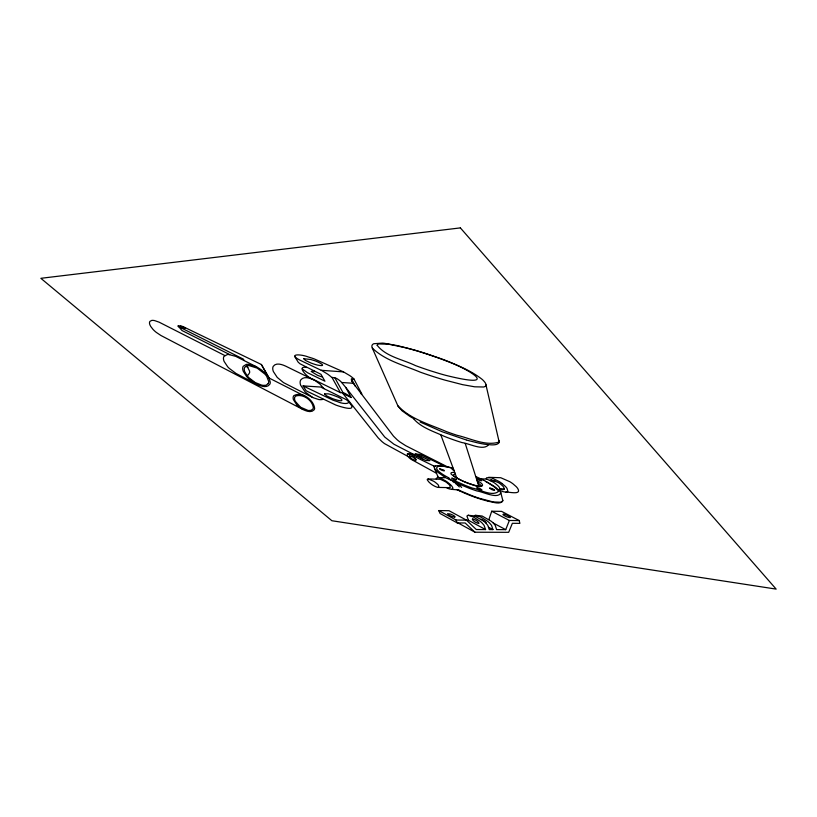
<?xml version="1.0" encoding="UTF-8"?>
<svg xmlns="http://www.w3.org/2000/svg" width="817" height="817" viewBox="0 0 817 817"><rect width="100%" height="100%" fill="white"/><g stroke="black" fill="none" stroke-linecap="round" stroke-linejoin="round"><path stroke-width="1.23" d="M499.31 441.711L498.615 443.314L496.746 444.356A30.913 11.714 27.1 0 1 491.191 444.857L485.104 444.285A75.532 29.341 27.7 0 1 478.374 443.028L468.907 440.7M452.281 469.305L452.761 469.785A3.054 1.052 27.2 0 0 453.966 470.418M491.395 479.793L498.299 482.53A11.693 4.044 26.5 0 1 500.351 483.909L502.578 485.829A11.591 4.014 26.5 0 1 503.691 487.177L504.283 489.199L502.904 489.7A5.341 1.848 26.4 0 1 500.178 489.066M488.883 519.561L491.722 511.238L501.536 511.36L519.234 520.562L519.878 523.36L512.371 523.309L508.674 532.316L474.994 532.224L458.143 522.992M474.483 515.884A5.402 1.726 26.7 0 1 475.637 515.343L482.122 516.017L491.14 521.195A17.514 5.556 26.6 0 1 493.264 523.023L495.245 525.382L496.603 529.61L505.713 529.651L509.369 520.48L519.234 520.562M409.593 455.906L413.218 457.132A5.964 2.012 28 0 1 415.884 459.471M477.005 478.721L478.221 478.854A5.515 1.9 26.7 0 1 479.528 479.293A4.381 1.511 26.7 0 1 480.621 479.783L481.795 480.672L480.651 480.641A4.882 1.685 26.8 0 1 478.394 479.804L476.985 478.895M489.792 488.137L491.14 489.271A4.892 1.685 26.5 0 0 493.448 490.139L494.642 490.18L493.448 489.271A4.054 1.389 26.5 0 0 492.355 488.76L492.13 488.678M246.908 375.422L247.285 375.32A23.581 7.782 31.3 0 0 248.286 374.901L249.604 372.654A30.801 10.151 31.4 0 0 249.542 371.03L246.918 365.904M486.003 481.489L493.182 485.696A21.722 7.394 26.7 0 1 496.593 488.117C497.522 489.475 501.597 491.742 499.248 487.238A13.378 4.606 26.6 0 0 497.451 485.288L495.459 483.644A14.052 4.841 26.6 0 0 493.039 482.03L486.677 479.048L480.805 478.854M500.831 492.804C497.931 499.595 482.878 491.65 477.005 490.986A80.056 28.534 27.2 0 1 468.968 488.168L456.907 483.235A26.348 8.742 26.8 0 0 456.325 483.296L456.08 483.327A22.141 7.353 26.8 0 0 455.467 483.439L457.745 485.298M439.883 465.986C430.008 467.753 445.653 476.301 449.054 477.955M460.41 490.629L460.247 490.639A8.17 2.717 27.2 0 1 459.144 490.537M438.463 465.619L447.369 466.803L405.732 445.714L399.87 441.936A25.47 8.916 28.1 0 1 397.093 439.709L393.498 436.155L351.994 381.529M468.182 515.272L466.997 515.925A7.649 2.42 26.8 0 0 467.11 516.63L468.519 520.347L485.574 529.569L484.062 525.311L482.02 522.941A17.943 5.627 26.8 0 0 479.885 521.103L473.339 516.987L468.182 515.272L474.646 515.946L483.644 521.134A17.811 5.607 26.8 0 1 485.778 522.972L487.8 525.331L489.26 529.579L492.937 529.6L491.528 525.351L489.526 522.992A17.668 5.576 26.7 0 0 487.402 521.164L480.856 517.059L475.657 515.353M485.574 529.569L476.291 529.528L466.415 520.123L449.033 510.707L438.739 510.574L440.077 513.505L457.265 522.921L465.159 522.982L474.994 532.224M428.21 478.925L427.322 479.303A5.699 1.869 27.5 0 0 427.434 480.11L428.833 481.948A12.337 4.054 27.4 0 0 430.59 483.511C432.009 485.043 440.802 490.149 438.453 485.247A10.815 3.534 27.6 0 0 437.401 484.083L435.441 482.438A10.744 3.513 27.6 0 0 433.694 481.254L428.21 478.925L440.312 479.293L445.173 481.55A10.539 3.482 27.4 0 1 446.909 482.724L448.85 484.358A10.58 3.493 27.4 0 1 449.881 485.512L450.249 487.647L438.351 487.422M446.501 487.606C448.41 489.23 455.457 490.782 451.995 486.34A14.798 4.882 27.4 0 0 450.545 484.716L447.828 482.428A14.726 4.861 27.4 0 0 445.398 480.774C442.957 479.804 438.678 475.862 436.278 478.292A8.007 2.665 27.4 0 0 436.431 479.14M438.739 510.574L456.06 520.041L466.415 520.123M466.63 520.327L468.519 520.347M502.006 483.48A17.525 6.056 26.5 0 0 498.921 481.407L491.62 477.874L486.799 477.7A9.528 3.319 26.5 0 0 486.329 478.956M418.641 455.151L429.916 460.645L425.79 460.502L414.525 454.998A4.453 1.511 28 0 0 411.298 453.946L407.295 453.915L407.458 455.876A9.253 3.135 27.9 0 0 408.143 456.734L408.735 457.357A12.112 4.105 27.9 0 0 411.002 459.277L436.523 473.278M454.579 517.09L452.853 516.752A7.343 2.298 27.1 0 1 451.127 516.13L450.831 516.007A5.658 1.767 27.1 0 1 449.707 515.476L447.542 513.719L449.953 513.934A7.21 2.237 27.1 0 1 452.036 514.741L453.251 515.333A3.595 1.123 27.1 0 1 454.089 515.833L455.079 516.742A2.042 0.633 27.1 0 1 454.548 517.069M451.709 489.363L458.94 489.975A2.941 0.97 27.1 0 1 459.869 490.619L471.521 495.51A76.022 26.675 27.1 0 0 479.395 498.299L493.131 501.934L501.413 502.261L502.894 500.852L500.923 493.09M499.432 490.261A9.804 3.401 26.4 0 0 502.986 491.65L505.835 492.161C508.215 491.579 521.951 495.49 517.825 488.637A17.075 5.954 26.3 0 0 516.201 486.626L512.892 483.756A17.269 6.025 26.3 0 0 509.808 481.693L500.76 477.731L488.566 477.312M500.127 488.842L504.375 488.934M478.486 523.462L475.811 522.431A5.076 1.603 26.7 0 1 475.065 521.971L474.575 521.644A6.648 2.104 26.7 0 1 473.145 520.449L472.481 519.612A2.308 0.725 26.7 0 1 472.808 518.979M472.839 518.999L475.525 520.041A5.116 1.614 26.7 0 1 476.515 520.664L476.76 520.837A6.638 2.094 26.8 0 1 478.19 522.032L478.895 522.982A2.298 0.725 26.7 0 1 478.517 523.493M490.517 480.58L494.796 480.692M437.646 477.526L444.121 477.7M505.835 492.161L507.898 491.415L507.01 488.392A17.371 6.005 26.5 0 0 505.345 486.36L502.006 483.48M455.406 474.299L453.721 474.514L453.425 475.32M435.604 466.058L433.807 466.007L434.368 467.355M414.423 454.946A4.381 1.491 27.9 0 1 415.393 454.099L418.835 454.262A4.514 1.542 27.8 0 1 422.042 455.304M444.295 477.71L444.765 477.485A2.696 0.899 27.4 0 0 444.642 477.046L437.657 472.093L434.562 468.601A11.652 3.952 27.4 0 1 434.828 466.558A12.326 4.177 27.4 0 1 435.287 466.211A18.883 6.393 27.3 0 1 438.494 465.649M306.814 367.507C295.07 365.117 308.489 378.649 312.87 379.18L340.393 392.62L343.099 392.793L334.96 377.954L331.549 377.219A21.855 7.782 30 0 0 327.474 374.023L321.867 370.612L302.147 361.216C286.399 353.914 299.41 353.536 308.469 357.039A63.491 22.345 29.7 0 1 313.953 358.775L343.508 371.898L349.768 375.595A21.089 7.67 29.7 0 1 353.792 378.751L361.849 393.968L361.124 393.917M303.087 385.9L320.683 387.033L342.262 397.654C355.017 403.21 345.754 405.385 337.38 401.617A48.019 17.208 30 0 1 332.846 400.116L303.087 385.9L306.161 390.802L335.675 404.987A46.508 16.544 29.9 0 0 340.158 406.488C344.131 407.642 357.846 411.768 348.961 402.23M335.021 377.954A2.063 0.746 29.8 0 1 335.307 378.005A2.614 0.95 29.8 0 1 336.144 378.291A4.024 1.46 29.8 0 1 337.625 379.078L339.443 380.365A10.58 3.809 29.8 0 1 341.639 382.489L353.179 383.265M354.384 379.292L351.627 379.108L355.385 386.41M321.224 370.295L343.508 371.898M454.752 472.553L454.048 472.461A14.328 4.861 27.1 0 0 453.037 472.369L451.198 472.706L450.923 473.605A4.463 1.522 27.2 0 0 451.301 474.258L455.529 477.465L463.055 481.244A38.042 13.266 27.1 0 0 470.173 484.032A34.283 11.918 27.1 0 0 473.942 485.237C480.876 488.3 487.647 485.707 477.087 480.753M488.26 501.311C492.569 501.72 500.862 505.488 502.823 500.31M468.447 440.567L466.813 440.108M466.344 439.975L442.171 431.754L420.05 422.001M480.876 519.163L482.224 519.694A4.545 1.44 26.6 0 1 483.725 520.552L484.215 520.889A6.771 2.145 26.6 0 1 485.472 521.92L486.34 523.033A2.696 0.858 26.6 0 1 486.278 523.431M445.919 478.068L446.633 478.282M322.552 377.035L319.988 376.218A22.692 8.241 30.3 0 1 317.353 375.197L311.185 371.469L312.901 370.928A15.063 5.362 30 0 1 314.351 371.122M470.888 484.144L472.91 484.777A28.462 9.855 27 0 0 473.778 485.022A25.327 8.752 27 0 0 476.137 485.615M444.765 476.781L445.52 477.067M447.696 478.68L449.115 479.324M475.739 476.525L479.793 478.384M480.937 478.915L482.244 479.538M453.282 480.12L464.975 485.298A79.79 28.513 27.2 0 0 472.359 488.086C480.11 489.526 491.752 496.756 498.452 491.517A8.323 2.849 26.5 0 0 498.002 490.435L494.571 487.085L488.566 483.113A28.197 9.549 26.7 0 0 485.512 481.417M448.165 478.231L449.37 478.813M456.815 489.557L457.683 489.975A64.492 22.427 27.1 0 0 488.188 501.219M422.052 455.283L444.571 466.211M342.262 392.732A7.322 2.594 29.6 0 1 342.936 393.498L351.157 397.511L345.765 387.442L341.659 382.489M323.981 388.667L319.998 384.143L314.902 380.456L285.674 366.139C282.018 364.453 276.023 362.299 273.205 366.384A33.609 11.632 30.2 0 0 273.378 371.561L277.218 377.393L283.509 382.611L313.115 397.695L318.681 399.513A14.052 4.841 30 0 0 319.927 399.646A20.068 6.924 30.1 0 0 323.062 399.288M482.704 479.763L484.001 480.416M313.432 379.691C309.684 377.944 303.679 375.963 300.717 379.987A35.693 12.429 29.7 0 0 300.615 385.164L305.211 392.037L312.635 397.46M261.369 364.494L269.212 378.291L261.369 364.494L183.069 326.626A16.381 5.392 32.1 0 0 180.71 325.932L178.014 325.891L181.966 330.497A3.625 1.195 32.3 0 0 182.467 330.762L229.689 354.578M266.526 374.605L261.94 370.264L257.1 367.099L235.694 356.345L228.811 354.527A19.108 6.352 31.2 0 0 227.238 354.568L223.919 356.467A31.363 10.417 31 0 0 224.144 361.482L227.698 366.792A18.638 6.148 31.1 0 0 229.301 368.416L236.082 373.492L256.14 383.949C260.072 385.838 266.934 388.78 269.927 384.061A34.069 11.285 31.1 0 0 270.233 382.039L269.059 378.281M256.405 366.741L248.266 364.341A19.445 6.495 30.8 0 0 246.183 364.464L243.221 366.302A32.7 10.917 30.6 0 0 243.272 371.316L246.693 376.627A18.862 6.26 30.8 0 0 248.256 378.24L256.14 383.949M224.757 355.507L159.101 322.164L154.597 320.591A14.604 4.698 32.4 0 0 151.696 320.438L149.96 321.367A20.946 6.73 32.3 0 0 150.737 326.463L153.034 329.425A14.032 4.494 32.4 0 0 156.302 332.396L160.918 335.491L302.944 409.521C306.242 411.114 311.246 413.116 314.116 409.828A30.617 10.202 30.3 0 0 314.647 408.429C313.83 399.962 301.79 390.955 293.803 395.683A28.891 9.671 29.7 0 0 293.385 399.595L296.898 405.038L302.944 409.521M245.927 366.261L247.888 367.252M268.987 377.975L304.67 396.092M414.362 454.763L393.906 444.203L384.766 437.075L345.765 387.442M433.653 465.925L411.094 454.875A4.422 1.501 28 0 0 407.877 453.813M459.307 479.334L459.368 479.365A30.678 10.641 27.1 0 0 470.858 484.083M407.816 456.356L384.541 443.621A25.746 8.844 28.3 0 1 381.805 441.446L378.23 437.953L342.936 393.498M459.185 479.273L458.531 478.925M450.126 479.201L452.352 480.386M449.483 479.518L451.321 480.549M484.021 480.427L485.645 481.295M491.722 511.238L509.369 520.48M493.274 523.023L505.713 529.651M458.276 478.793L457.418 478.313M488.474 527.2L492.937 529.6M414.342 418.988L414.056 418.825A42.423 15.972 28.1 0 1 409.542 416.17L402.066 410.798L398.053 406.223L372.297 348.032A13.511 5.382 29.3 0 1 371.97 345.591L372.113 345.183A16.963 6.761 29.3 0 1 373.818 343.712L382.56 343.109A62.531 24.459 28.5 0 1 384.307 343.283L397.716 345.662L414.556 350.054A177.493 64.655 27.3 0 1 435.104 356.692C451.239 362.942 468.335 368.467 482.091 379.323A15.88 6.516 27.4 0 1 483.501 380.671L484.563 381.886A13.991 5.75 27.4 0 1 485.645 383.52L499.177 442.048C485.564 446.358 470.459 438.372 457.05 435.287A172.54 71.743 28.6 0 1 446.562 431.652C429.905 424.442 410.481 419.244 397.777 405.671M453.701 481.142L456.08 482.592M457.071 483.204L458.112 484.001M477.628 482.479L481.07 485.523M415.69 459.277L415.353 459.031A6.393 2.175 27.9 0 1 413.555 457.449L413.351 457.203M452.393 481.254L454.334 482.673M458.051 483.96L459.787 485.461M351.157 397.511L350.513 396.97A14.349 5.055 29.5 0 0 348.256 395.305L345.213 393.508A3.421 1.215 29.5 0 0 343.058 392.742M414.485 458.051L415.026 458.521M456.305 479.681L455.416 479.988A5.311 1.797 27.2 0 1 453.782 479.426A4.085 1.379 27.2 0 1 452.894 479.017L451.74 478.057L455.559 479.201A1.838 0.623 27.2 0 1 456.315 479.681M458.092 485.615L459.338 486.963M460.165 485.819L461.625 487.483M422.767 459.011L422.583 458.827A5.678 1.93 27.9 0 0 422.297 458.551L421.449 457.867A5.627 1.91 27.9 0 0 420.101 457.009L417.589 456.049A2.237 0.766 27.9 0 0 417.048 456.233M499.105 490.343L500.78 492.671M178.126 326.136L179.076 326.841A3.666 1.215 32.3 0 0 179.577 327.106L243.435 359.163L244.099 360.552M415.833 459.42L415.853 460.665L413.269 459.757A4.943 1.675 27.9 0 1 412.064 458.991L411.829 458.817A6.689 2.267 27.9 0 1 410.257 457.428L409.613 456.54A3.217 1.093 28 0 1 409.583 455.906M352.035 381.59L351.412 380.599M302.219 368.865L307.56 372.736L324.941 381.202L320.979 374.298L300.064 363.82L298.185 362.186L294.61 356.304M332.162 377.76L340.393 392.62M372.297 348.032C385.103 360.593 403.935 365.23 420.152 372.103A246.703 116.545 30.8 0 0 444.877 380.099L462.534 384.644L474.708 386.809L483.787 387.003L486.044 386.063L486.176 384.899M434.562 468.601L437.698 476.097M456.06 520.041L457.265 522.921M413.79 418.978C421.501 427.832 433.735 431.437 444.131 436.278A108.406 42.658 28 0 0 462.054 442.6C469.346 443.478 482.765 450.933 488.321 445.061M440.853 434.94L456.744 477.925M465.261 443.549L478.772 486.064M415.393 454.099A4.483 1.532 27.9 0 1 418.631 455.181M447.369 466.793A55.719 18.474 26.9 0 1 453.18 468.274M499.218 440.812A14.89 5.617 26.8 0 1 499.31 441.588M351.177 379.19A1.869 0.684 29.5 0 1 351.627 379.098M438.555 477.485A11.448 3.83 27.3 0 1 437.738 476.188M490.006 480.335A5.3 1.838 26.5 0 1 491.374 479.783M503.834 514.23A3.38 1.113 26.2 0 0 503.272 514.169L502.925 514.679L504.865 515.946A6.24 2.063 26.2 0 0 506.029 516.497L506.326 516.62A7.904 2.604 26.2 0 0 508.123 517.263L509.879 517.621A1.654 0.541 26.2 0 0 510.38 517.375L509.788 516.752A3.278 1.072 26.2 0 0 509.062 516.283A6.475 2.124 26.2 0 0 503.875 514.271M439.73 465.843A40.942 13.695 27 0 1 453.312 468.58M452.22 469.183A2.839 0.97 27.2 0 1 453.598 469.397M489.71 488.066A3.574 1.226 26.5 0 1 492.12 488.74M481.111 486.095A12.449 4.269 26.9 0 1 476.056 485.492M457.357 478.262A9.681 3.309 27.1 0 1 454.681 476.597L454.385 476.352A3.758 1.277 27.2 0 1 453.782 475.821M421.878 458.592A5.954 2.032 27.8 0 1 420.724 457.377M294.518 398.124L294.6 399.37A23.397 7.833 29.8 0 0 295.417 401.494L300.523 407.183L307.917 410.4A10.887 3.615 30 0 0 308.908 410.512L311.103 410.297L312.88 409A26.808 8.936 30.2 0 0 313.34 407.765C312.543 400.34 303.281 393.794 296.03 395.959A23.479 7.853 29.8 0 0 294.855 397.082L294.518 398.124M377.137 345.234C385.89 356.723 403.016 359.49 415.557 365.628A224.787 105.434 30.6 0 0 430.682 370.867L438.229 373.206A185.796 84.978 30.1 0 0 445.52 375.279C509.696 391.343 460.625 364.045 434.644 356.692A180.322 65.523 27.2 0 0 422.266 352.556L417.344 351.034A152.891 56.628 27.4 0 0 405.712 347.787L388.79 344.223L378.659 343.947A14.369 5.75 29.2 0 0 378.046 344.192L377.148 345.142M439.75 468.897L440.863 469.775A3.758 1.277 27.4 0 0 442.048 470.306A4.596 1.563 27.4 0 0 443.825 470.827A2.053 0.694 27.4 0 0 444.336 470.837L444.264 470.459A1.808 0.613 27.4 0 0 443.488 469.959L439.771 468.856M324.543 393.917L326.667 395.918L332.458 398.594A26.675 9.447 29.9 0 0 336.308 399.87C345.234 402.699 342.16 398.236 336.42 396.49A22.927 7.915 29.5 0 0 328.138 393.825L324.543 393.917M185.224 328.23L184.233 328.332A8.497 2.829 32.4 0 1 181.772 327.648L180.118 326.33A3.84 1.266 32.3 0 1 180.465 326.33L180.863 326.381A9.324 3.074 32.2 0 1 182.988 326.974A6.577 2.175 32.2 0 1 183.529 327.178L185.224 328.23M476.985 487.902L478.456 488.995A4.8 1.634 26.7 0 0 480.764 489.863L481.928 489.894L480.355 488.78A5.311 1.797 26.7 0 0 478.711 488.127A4.371 1.481 26.7 0 0 477.976 487.923L476.985 487.902M303.791 358.775L305.497 360.471L310.838 362.952A28.35 10.478 30.6 0 0 313.585 363.953L315.413 364.525A28.268 10.447 30.6 0 0 317.976 365.189C329.363 367.211 316.526 360.93 313.626 360.409A36.03 12.868 30 0 0 310.746 359.511L303.832 358.704M268.201 383.602L266.087 385.236L263.554 385.358A13.46 4.453 30.8 0 1 261.46 385.052L255.18 382.499L249.216 377.985A16.922 5.617 30.8 0 1 247.398 376.055L244.783 371.817A28.973 9.671 30.6 0 1 244.937 367.099L247.817 365.669A17.147 5.729 30.8 0 1 249.236 365.638L257.222 368.15L264.8 374.002A17.31 5.77 30.9 0 1 266.71 376.382L268.742 381.57A33.967 11.254 31.2 0 1 268.201 383.602M460.369 227.892L40.85 278.311L331.886 520.735L776.15 589.108L460.369 227.892"/></g></svg>
